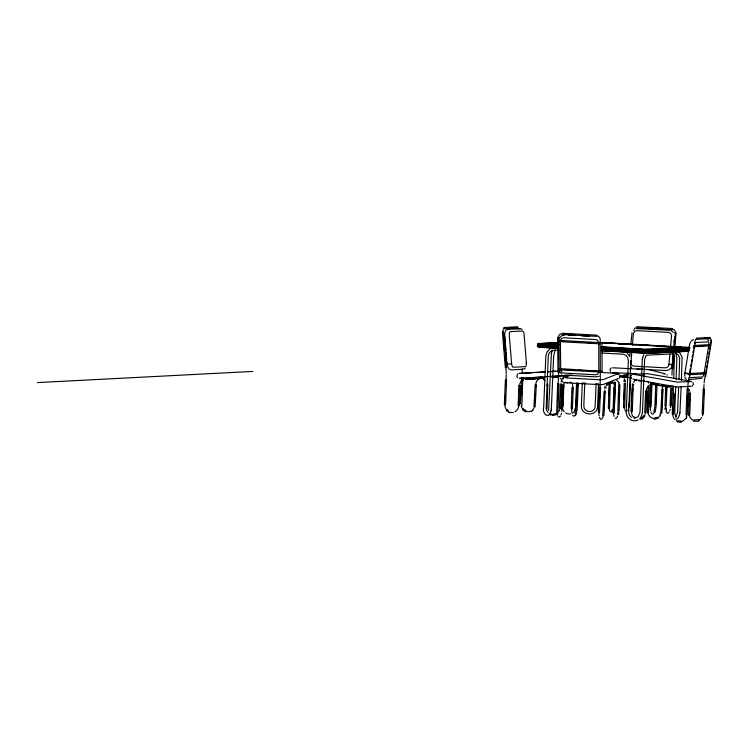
<?xml version="1.0" encoding="UTF-8"?>
<svg xmlns="http://www.w3.org/2000/svg" width="749" height="749" viewBox="0 0 749 749"><rect width="100%" height="100%" fill="white"/><g stroke="black" fill="none" stroke-linecap="round" stroke-linejoin="round"><path stroke-width="1.12" d="M667.368 386.128L667.041 386.905L653.428 384.537L653.465 383.291L653.428 384.537M506.202 374.856L506.193 375.876A76.613 71.333 87 0 1 506.006 379.968L505.772 385.604M710.324 339.849L710.314 340.598M711.541 340.673L711.55 339.728M630.667 377.618L629.591 403.468M561.778 406.267L562.106 398.328M562.34 392.654L562.668 384.705M562.864 394.91L563.051 390.369M563.005 406.248L563.894 384.686M504.349 404.788L505.397 379.93M505.341 395.753L504.966 404.778A7.396 6.881 87 0 0 506.764 410.106M505.575 404.76L506.614 379.996M518.111 405.481L518.954 385.258L519.478 385.276M518.86 402.176L518.72 405.546A7.396 6.881 87 0 1 515.012 411.744M519.282 392.064L519.572 385.323M519.329 405.612L520.181 385.389L518.963 385.267M520.518 403.945L521.604 377.871M521.51 394.882L521.884 385.819M522.83 377.927L521.884 405.733M535.114 384.705L533.971 406.426M535.02 401.389L535.348 393.628M535.629 386.99L535.722 384.771A7.387 6.881 87 0 1 539.43 378.573M536.331 384.836L535.161 406.791M547.079 385.229L547.762 385.211L546.985 408.888M557.593 383.75L556.676 413.542M557.499 400.762L557.827 392.832M558.117 386.044L558.211 383.778A97.642 13.735 -87.3 0 0 558.576 372.796M558.82 383.806L557.902 413.429M559.372 407.802L560.383 383.844M560.467 396.446L560.795 388.45M560.598 407.933L561.6 383.919M561.385 409.469L562.218 389.527M562.321 401.754L561.993 409.506A7.396 2.434 -86.9 0 1 561.834 411.426M562.649 394.002L562.836 389.564A7.387 2.425 -86.9 0 1 562.995 387.654M562.611 409.544L563.445 389.602M571.141 408.879L572.039 387.317M572.039 402.082L571.759 408.888A7.396 2.434 -86.9 0 0 571.927 412.559M572.414 393.01L572.648 385.435A7.378 2.425 -86.9 0 0 572.479 383.675M572.367 408.907L573.266 387.355M576.543 383.02L575.541 406.96L574.539 410.349M577.105 384.181L575.859 410.433M576.973 400.593L577.301 392.588M577.545 386.877L577.956 382.702M578.256 384.658L577.086 410.574M582.329 383.142L581.402 405.209C580.232 416.107 597.749 417.099 597.599 406.098L598.526 384.059M584.782 383.151L583.855 405.162C583.106 413.139 595.24 413.869 595.165 405.827L596.092 383.788M598.329 412.09L599.369 387.261M599.415 400.827L599.752 392.935M599.565 412.119L600.604 387.327M603.947 415.62L605.183 391.596L604.069 391.53L602.739 415.395M603.919 409.553L604.246 401.679M604.583 393.815L604.808 389.995M609.077 382.851L608.347 408.345M609.162 395.481L609.499 387.486M610.295 382.973L609.574 408.242M613.937 387.008L612.972 413.102M613.637 410.031L613.974 401.97M614.358 392.757L614.789 381.981M614.442 404.357L615.36 382.486L614.48 382.439M615.116 389.321L613.89 389.283L615.107 389.302L614.199 413.074M617.85 410.836L618.711 385.089M618.899 400.593L619.226 392.598M619.077 410.911L619.919 384.836M624.722 407.344L625.387 383.516L624.198 383.469L623.505 407.447M624.114 399.226L624.488 390.238M629.544 389.892L629.731 385.379M630.817 360.728L628.673 411.781L629.319 414.993L631.332 417.371M630.986 411.688L631.997 387.654M631.65 410.536L631.931 403.683M632.315 394.545L632.774 385.772M632.212 411.669L633.214 387.729M644.739 412.381L645.666 390.828M645.881 399.966L646.275 390.894M645.966 412.521L646.883 390.959M648.157 386.83L647.314 412.886M648.091 402.84L648.428 394.845M649.374 386.868L648.522 412.633M649.814 406.904L650.815 382.945M650.666 401.211L650.422 406.922A7.396 2.519 -86.8 0 0 650.609 410.592M651.096 390.922L651.433 382.926M651.04 406.932L652.042 382.917M655.768 385.023L654.86 406.585L653.952 411.641M655.572 404.348L655.909 396.408M656.293 387.327L656.452 384.265M656.995 385.098L656.087 406.66L655.085 412.128M661.788 413.691L663.043 389.808L661.938 389.667L660.908 411.547L659.906 414.927M661.564 410.461L661.901 402.4M662.285 393.188L662.687 388.179M664.962 406.005L665.795 386.063M666.086 393.843L666.367 387.196M666.189 406.042L666.975 387.205M670.009 405.686L670.72 388.712M670.861 400.069L670.627 405.724A7.396 2.519 -86.8 0 1 670.458 407.643M671.235 405.761L672.04 386.512M672.246 414.01L673.079 392.298M673.173 389.976L673.323 386.493M673.66 378.367L674.428 357.966L673.042 353.622M673.145 407.353L672.864 414A7.396 6.881 87 0 0 674.662 419.328M673.51 398.487L673.697 394.058A7.387 6.881 87 0 0 671.9 388.731M673.473 413.991L674.306 394.049M675.776 386.568L674.746 410.929C674.54 414.216 676.207 418.223 675.991 416.781M676.066 379.603L676.881 357.91L675.72 353.032M678.66 387.373L677.536 412.325L675.757 416.959M679.006 379.275L679.689 357.891L678.313 355.035L675.804 353.294M681.159 386.278L679.942 412.736M681.403 380.464L682.105 357.385L680.195 353.425L678.603 351.964M686.009 414.703L687.095 388.703M687.048 404.582L687.423 395.528M687.226 414.843L688.322 388.759M689.782 414.955L690.484 392.925L689.258 392.944L688.574 415.208M689.305 406.417L689.642 398.552M702.169 413.869L703.208 389.106M703.114 406.042L702.777 413.935A7.396 6.881 87 0 1 702.468 415.826M703.536 395.893L703.817 389.124A76.613 71.333 87 0 1 703.976 385.033L704.013 384.555M703.386 414L704.434 389.143M607.027 383.881C606.962 385.548 605.894 384.246 606.784 384.125C608.104 386.671 607.935 382.037 606.615 384.602M611.559 382.702L611.39 381.943L611.446 383.085M629.834 355.841L630.227 351.253M630.827 344.381L632.034 332.668M669.878 354.249L668.951 364.389A3.689 3.455 -71.4 0 1 665.159 367.843L634.038 366.121A3.605 3.371 -71.4 0 1 631.004 363.293L631.763 352.199M632.362 345.429L633.345 334.138A3.698 3.464 -71.4 0 1 637.137 330.665L668.361 332.387A3.698 3.464 -71.4 0 1 671.497 336.245L670.589 346.375M551.404 353.706L548.586 410.368M551.339 409.001L553.661 355.906L555.14 349.952M642.314 359.398L639.983 412.437L638.101 416.79L634.066 418.326M671.656 368.62L672.078 364.023M672.49 359.426L672.799 355.981M674.044 342.19L674.25 339.887M671.656 364.95L672.227 364.838L673.248 353.556M673.857 346.834L674.765 336.732M672.48 366.364L672.274 368.667A97.642 14.914 -87.3 0 0 671.928 375.09M674.446 344.512L674.662 342.218M675.177 336.46L675.486 333.015M672.883 368.705L674.231 353.762M674.858 346.862L676.104 333.062M563.417 376.326C564.137 374.453 565.28 377.711 563.566 376.775M526.247 378.273L525.742 378.676L526.294 379.322L542.004 378.46M540.572 378.414L540.638 377.178L540.572 378.414L526.744 379.284C525.892 376.962 527.867 379.471 525.967 379.163M646.406 390.098L646.584 389.003A7.378 6.872 87 0 1 653.446 383.909M689.455 345.308L684.829 373.161A3.689 1.311 -78.7 0 0 684.979 376.26M689.352 374.341L690.269 368.48M690.681 366.364L691.009 364.033M691.439 361.814L691.814 359.529M692.123 357.348L692.572 354.979M692.862 352.891L693.331 350.42M693.602 348.435L694.089 345.869M689.389 377.861L695.259 342.555M689.492 377.168A3.689 1.311 -78.7 0 0 690.091 377.608L702.169 376.99A3.605 1.283 -78.7 0 0 703.873 374.294L708.779 345.429M705.389 372.702L705.184 373.901L689.586 374.725L689.052 374.238L689.492 373.508L705.315 372.684C707.206 374.126 703.311 373.92 705.315 372.684M704.903 376.925L705.286 374.64M705.661 372.365L706.045 370.081M706.429 367.806L706.813 365.531M707.187 363.246L707.571 360.971M707.955 358.687L708.339 356.412M708.713 354.137L709.097 351.852M709.481 349.577L709.865 347.293M710.239 345.017L710.81 341.6M705.511 377.028L711.419 341.694M562.387 387.589L562.714 385.754M563.604 387.72L563.903 386.035M599.837 343.379C599.312 344.896 599.453 341.581 599.846 343.061M599.902 371.541L599.687 372.01L559.119 369.791L558.941 369.191L559.166 368.564L599.912 371.223M617.691 412.718L617.401 414.412M618.908 412.858L618.571 414.759M629.085 407.25L629.422 405.415M551.751 351.899L552.313 350.083M550.131 348.837L547.079 351.815L545.834 355.972L543.69 407.119C541.742 413.738 549.307 420.067 550.992 410.798M642.661 357.591L643.878 354.464M675.86 419.374L678.238 417.876L679.596 414.543M551.395 353.771L551.779 351.758M550.964 410.939L551.348 408.935M561.16 381.962L561.507 380.174M632.165 385.707L632.531 383.797M633.373 385.875L633.71 384.153M642.296 359.464L642.679 357.451M679.577 414.684L679.961 412.671M622.016 376.419L622.662 377.206L623.383 376.101M604.518 388.094L605.014 386.409M605.726 388.31L606.147 386.896M575.138 413.607L575.569 412.119M576.739 412.474L575.691 415.349M562.714 379.247L563.36 378.161M558.829 344.727L541.443 343.744C538.344 342.443 535.46 345.972 540.75 345.149L558.155 346.132M662.097 388.001L662.921 386.109M668.473 386.746L668.305 385.894L667.509 386.072M686.075 418.738L686.899 416.847M537.576 344.765L539.346 343.482M623.486 377.14L622.756 376.026M611.755 410.499L612.298 409.338M627.99 410.19L628.589 408.935M505.135 331.47L506.202 330.009L507.794 329.373L520.031 328.736M562.565 378.863L563.145 377.711M612.841 411.079L612.083 412.006M559.512 337.893L561.778 335.627L564.765 334.962M526.875 378.582L525.985 378.133M526.8 379.256L526.884 378.657M693.892 345.607L694.248 346.684L710.108 345.86L710.558 345.289L710.005 344.643L694.304 345.458M639.843 418.56L641.181 416.856L642.427 412.708L644.561 361.598C643.962 358.949 646.808 354.68 646.321 355.223L673.201 353.828M643.747 415.77L641.331 418.12M644.805 416.416L641.959 419.178M709.5 344.914L710.005 344.643L709.556 345.663M564.924 382.346L564.325 383.104A7.387 2.425 -86.9 0 0 563.763 384.312M599.677 370.802L599.687 372.01L599.734 370.783M671.993 364.37L671.975 365.568M671.198 367.834L668.913 369.931L666.133 370.558L648.456 369.603M525.302 368.218L523.308 369.266L511.108 369.894L508.459 368.667M691.243 340.776L693.415 339.597M517.849 373.863L516.744 376.073L517.568 377.768M521.313 380.118L522.905 378.928M522.175 380.998L523.532 379.996M531.49 411.444L533.082 410.255M668.38 386.868L667.574 386.821M618.758 378.563L620.172 376.934L620.088 375.446M611.353 367.89L610.023 369.369L610.472 371.785M701.747 378.376L689.08 379.565M632.156 374.388L630.63 376.307L631.117 378.254M691.917 386.269L693.443 384.349L692.956 382.411M511.614 363.724L511.773 364.641A3.605 1.311 85.1 0 0 513.252 367.235L525.33 366.617A3.689 1.348 85.1 0 0 526.378 362.881L524.103 334.625A3.698 1.348 85.1 0 0 522.465 331.002L510.341 331.629A3.698 1.348 85.1 0 0 509.301 335.383L511.614 363.724L506.914 364.257L506.858 361.851M638.129 419.833C632.662 423.073 625.696 417.858 626.22 411.819L628.364 360.765L627.709 357.554L625.696 355.176L622.896 354.202L601.953 353.022M555.964 413.532L552.828 414.244M559.082 340.411L558.979 341.619L599.677 343.819L599.649 342.63L559.026 340.392L558.979 341.619M617.064 373.011L616.867 374.079M688.94 351.29L649.233 353.359C651.377 353.388 651.593 349.802 649.392 349.671L689.792 347.573M687.722 350.935L685.232 350.878M571.749 374.809L565.317 377.346A3.698 0.515 0.3 0 0 567.573 378.02L598.947 379.734A3.698 0.524 0.3 0 0 603.666 379.443L617.597 373.957A3.698 0.524 0.3 0 0 615.341 373.283L601.391 372.515M649.233 353.359L650.45 352.891L650.89 351.618L650.478 350.279L649.392 349.671M503.665 336.161L503.721 334.981M541.068 377.945L542.903 377.777M556.544 414.618L552.771 415.48M655.066 384.649L654.495 384.612M657.538 417.259L654.354 417.989M658.071 418.363L654.298 419.225M698.808 419.58L693.995 419.983M699.341 420.685L697.506 421.387L693.649 421.163M599.013 376.204L596.082 376.85L564.531 375.127M687.779 350.935L688.677 350.991M671.647 364.782L672.227 364.529L668.96 364.36L672.227 364.838M632.952 379.078L676.347 386.943L690.644 386.409L689.876 386.081M537.819 344.325L558.239 345.682M537.492 345.242L558.108 346.609M539.748 347.33L537.408 346.207L558.155 347.527M538.756 347.087L537.688 346.6L558.248 347.901M538.344 346.881L558.361 348.191M526.023 362.928L526.322 362.666M630.302 362.413L630.883 362.366M636.584 326.704L672.443 328.53M636.884 327.903L672.256 329.757M636.453 328.614L669.55 330.225M694.248 346.684L694.697 345.654M505.921 364.613L506.446 364.033L505.893 363.387M524.909 378.816L530.18 378.451M689.586 374.725L690.185 374.144L689.642 373.498M635.489 379.556L635.995 380.632L635.03 380.136M681.094 421.004L677.836 420.826M681.347 422.221L677.489 422.005M561.825 333.249L596.813 335.149M561.853 334.466L596.635 336.376M545.422 371.794L519.076 373.451L531.874 372.796M547.716 371.654L558.014 371.008M535.254 372.59L544.205 372.028M547.641 371.813L555.655 371.317M529.693 377.721L519.375 378.376L524 378.142M533.129 377.505L569.792 375.268M526.659 378.048L542.22 377.093M552.519 376.447L569.699 375.371M537.127 378.011L540.609 377.796M552.116 377.224L556.722 376.944A7.378 6.872 87 0 1 558.492 377.299M542.033 377.852L538.662 378.03M526.219 378.273L529.683 378.526M555.468 377.019L551.985 377.206M543.006 377.683L539.523 377.861M504.002 327.51L517.493 326.807M509.676 327.837L515.284 327.547M504.124 328.736L517.568 328.043M558.529 342.508L538.643 343.548L558.66 344.802M540.787 343.566L538.185 343.716L558.501 344.989M543.1 343.445L555.795 342.789M541.574 343.782L537.801 343.988L558.351 345.289M548.502 343.417L555.43 343.061M558.024 343.257L547.8 343.791L558.239 344.381M696.542 338.117L710.043 337.424M704.463 338.323L710.071 338.033A3.698 1.311 -78.7 0 1 710.67 338.492M696.673 339.344L710.108 338.651M698.761 345.832L705.492 345.486M689.08 347.723L648.924 349.68M689.492 347.929L648.812 349.98L601.41 347.405M689.838 348.248L649.037 350.289L601.278 347.705M688.949 348.697L649.196 350.691L602.327 348.154M37.45 382.599L252.937 371.42M689.099 349.156L649.289 351.15L602.243 348.603M689.136 349.633L649.308 351.627L602.205 349.09M689.061 350.111L649.252 352.105L602.205 349.558M688.865 350.541L649.121 352.536L602.243 350.008M688.574 350.916L648.924 352.901L602.327 350.382M688.209 351.187L648.681 353.172L601.278 350.598M527.305 377.964L529.506 377.852M692.975 373.938L689.501 374.116M700.811 373.536L705.399 373.292M670.243 386.297L673.604 386.138M648.765 353.378L649.673 353.322M605.229 391.615L604.715 391.587M662.931 389.808L661.873 389.695M547.716 385.201L546.583 385.229M648.25 349.68L649.299 349.774M648.1 353.369L649.149 353.341M663.586 373.873L665.159 373.779L649.037 369.622L612.757 367.806M648.55 349.774L601.719 347.133M647.276 353.359L648.4 353.331M647.613 349.755L601.559 347.208M647.464 353.313L645.338 353.238M644.309 353.191L645.385 353.285M643.428 327.547L649.214 327.865M656.152 328.249L661.938 328.568M670.037 329.017L672.349 329.139A3.698 3.464 -71.4 0 1 675.486 333.005M569.998 334.297L574.652 334.55M582.778 335L588.592 335.318M568.154 335.149L574.932 335.515M581.72 335.889L589.632 336.32M558.707 340.992L564.802 341.319M572.938 341.769L578.743 342.087M586.87 342.527L591.513 342.78M636.819 368.967L642.642 369.285M564.943 369.491L570.729 369.809M578.846 370.249L583.48 370.502M591.598 370.952L598.545 371.326M636.575 373.779L612.214 372.571L614.526 373.292M622.026 375.595L625.499 375.783M619.685 376.082L627.784 376.532M623.327 377.327L631.426 377.768M567.545 382.898L598.919 384.612A3.698 0.515 0.3 0 0 603.628 384.321L617.569 378.835A3.698 0.515 0.3 0 0 617.719 378.573M601.924 342.49L688.827 347.424M602.074 342.546L688.303 347.836M601.522 342.761L681.571 347.264L644.084 349.203L602.318 346.853M684.549 347.349L689.08 347.611M604.63 343.136L609.265 343.398M618.552 343.913L623.187 344.175M631.313 344.634L635.948 344.896M644.065 345.355L649.87 345.673M657.987 346.132L662.631 346.394M671.909 346.918L676.553 347.18M684.67 347.63L689.295 347.901M558.117 347.087L537.248 345.748L537.745 346.169M539.374 347.264L540.441 347.386L539.654 345.561L540.6 343.697L539.308 345.055L540.113 347.321L541.284 347.442L540.703 345.626L541.443 343.744L540.497 345.617L541.115 347.386L558.67 348.416M601.41 350.775L644.449 353.238M558.923 350.607C554.307 349.343 548.455 350.607 548.277 356.234L546.152 409.038M569.418 382.374L571.74 382.505M582.198 383.085L585.681 383.282M596.138 383.863L598.46 383.994M688.546 347.367L689.604 347.489M626.286 374.491L628.589 374.706M626.183 375.708L627.737 375.858M703.714 373.358L704.107 373.386M656.864 384.509L659.148 384.902M661.423 385.304L667.134 386.297M687.938 380.717L647.726 373.714L633.429 374.257L677.059 382.084L691.355 381.541L689.071 380.913M618.824 373.985L617.036 373.629L619.32 374.088M687.928 347.367L688.153 347.826M619.367 376.382L622.363 377.187M520.63 328.774L522.184 329.466M563.285 376.644A7.396 2.687 -86.8 0 1 563.997 376.354L564.68 376.569M636.481 380.445L636.304 380.389A7.378 2.678 -86.8 0 0 633.617 382.43M563.997 376.354L564.877 376.644M668.904 386.643L670.524 387.476M541.864 378.432L541.649 377.393L542.604 377.796M549.757 413.176L551.255 413.935M549.045 414.188L550.805 415.086M526.154 410.78L523.392 408.86M525.695 411.922L522.456 409.675M509.535 412.765L506.287 410.508M670.889 330.496L673.491 332.359M686.309 379.228L684.876 377.393M561.806 374.2L559.7 371.888M616.614 379.799L619.245 382.87M627.138 353.144L629.928 356.449M633.869 416.603L635.124 417.755M543.643 379.481L544.907 380.632M507.232 409.703L508.496 410.855M630.602 366.748L631.688 367.759M707.786 339.7L708.545 340.673M565.074 382.318L565.954 382.767L565.729 382.346M537.96 346.572L537.539 345.72M666.853 374.622L667.2 375.155M655.309 383.816L654.682 383.497L654.242 384.228M618.693 383.142L619.311 384.958M648.194 381.672L648.559 383.179M666.676 411.004L666.198 407.915M507.045 364.126L507.195 365.035A3.605 1.311 85.1 0 0 507.401 365.896M598.62 342.396A3.698 3.436 65.4 0 0 595.249 339.503L563.885 337.79A3.698 3.436 65.4 0 0 560.421 341.254L560.692 370.193A3.689 3.427 65.4 0 0 564.063 373.058L595.324 374.772A3.605 3.352 65.4 0 0 598.601 372.319M665.159 409.825L664.962 407.943M560.57 369.238L560.692 370.193M625.2 380.118L625.387 381.924M623.983 380.22L624.16 381.953M505.931 350.513L504.723 335.777A3.698 1.348 85.1 0 1 505.135 332.556M506.118 352.788L506.67 359.586M504.564 335.739L506.895 364.201M503.628 331.835L506.558 367.647M503.487 337.659L503.871 342.274M504.246 346.899L504.62 351.524M505.004 356.14L505.472 361.917M505.669 364.229L505.95 367.703A76.613 71.333 87 0 1 506.202 373.835M502.41 331.919L505.341 367.75M547.622 383.516L547.716 384.696M559.016 337.359L559.194 372.805M558.52 360.203L558.398 337.322A3.698 3.436 65.4 0 1 560.964 333.932M557.79 337.322L557.968 372.777M602.018 342.845L602.074 371.335M598.741 343.342L598.797 371.41M614.498 389.302L614.498 387.739A7.396 2.434 -86.9 0 0 614.33 385.978M613.824 404.32A7.396 2.519 -86.8 0 1 613.665 406.239M611.661 411.566A7.396 2.519 -86.8 0 1 608.965 408.289M628.973 403.43A7.396 2.519 -86.8 0 1 628.814 405.34M626.81 410.667A7.396 2.519 -86.8 0 1 624.919 410.04M624.451 408.898A7.396 2.519 -86.8 0 1 624.114 407.4M670.13 409.441A7.396 2.519 -86.8 0 1 669.662 410.986M669.091 412.193A7.396 2.519 -86.8 0 1 666.095 411.201M665.58 407.933A7.396 2.519 -86.8 0 1 665.571 406.024M654.514 411.884A7.396 2.519 -86.8 0 1 651.995 413.935M651.424 413.233A7.396 2.519 -86.8 0 1 650.947 412.09M623.205 376.822A7.396 2.519 -86.8 0 1 623.777 377.524M624.254 378.666A7.396 2.519 -86.8 0 1 624.591 380.174M626.239 375.099A101.92 95.778 86.6 0 1 623.926 374.818M633.851 330.702A3.698 3.464 -71.4 0 1 634.057 329.757M634.478 328.895A3.698 3.464 -71.4 0 1 635.864 327.622M654.326 418.607A7.396 6.881 87 0 1 647.913 412.765M660.44 415.255A7.396 6.881 87 0 1 657.809 417.811M693.827 420.573A7.396 6.881 87 0 1 689.183 415.086M701.701 417.567A7.396 6.881 87 0 1 699.07 420.133M677.658 421.415A7.396 6.881 87 0 1 676.038 420.582M686.618 414.768A7.396 6.881 87 0 1 686.309 416.669M685.541 418.41A7.396 6.881 87 0 1 681.225 421.612M687.713 388.731A97.642 96.031 80.9 0 1 688.78 377.758M633.392 417.006A7.396 6.881 87 0 1 631.594 411.678M645.357 412.456A7.396 6.881 87 0 1 644.28 416.088M641.65 418.654A7.396 6.881 87 0 1 639.955 419.29M704.135 383.001A76.613 71.333 87 0 1 704.743 377.927M689.136 389.536A7.396 6.881 87 0 1 689.745 391.353M641.856 380.885A101.92 37.001 -86.8 0 1 638.26 380.838M694.66 342.433A3.698 1.311 -78.7 0 1 695.849 339.26M696.233 338.876A3.698 1.311 -78.7 0 1 696.607 338.735M694.791 343.622A3.698 1.311 -78.7 0 1 695.924 342.499L708.039 341.872A3.698 1.311 -78.7 0 1 708.891 344.493M689.455 345.298A3.698 1.311 -78.7 0 1 691.037 341.741M552.799 414.862A7.396 6.881 87 0 1 551.03 414.515M548.025 412.427A7.396 6.881 87 0 1 546.386 409.02M559.98 407.868A7.396 6.881 87 0 1 558.913 411.51M513.327 412.39A7.396 6.881 87 0 1 509.76 412.193M531.172 410.911A7.396 6.881 87 0 1 525.929 411.351M522.924 409.272A7.396 6.881 87 0 1 521.285 405.855M534.571 406.604A7.396 6.881 87 0 1 532.651 409.815M570.747 413.869A7.396 6.881 87 0 1 565.561 412.839M564.184 411.585A7.396 6.881 87 0 1 563.154 410.003M575.073 410.667A7.396 6.881 87 0 1 572.442 413.233M519.825 383.769A7.396 6.881 87 0 1 521.744 380.558M542.379 378.151A7.396 6.881 87 0 1 544.008 378.975M567.536 377.131A101.92 37.001 -86.8 0 1 565.757 376.859M560.121 378.123A7.378 6.872 87 0 1 561.488 379.378M562.518 380.96A7.378 6.872 87 0 1 563.126 382.776M522.175 368.695A97.642 96.031 80.9 0 1 522.306 373.302M503.019 331.882A3.698 1.348 85.1 0 1 503.197 329.251M503.721 328.268A3.698 1.348 85.1 0 1 504.068 328.128M517.531 327.425A3.698 1.348 85.1 0 1 518.242 327.893M518.57 328.465A3.698 1.348 85.1 0 1 518.851 329.214M508.337 367.525A3.605 1.311 85.1 0 1 507.672 366.626M618.468 410.873A7.396 2.434 -86.9 0 1 618.299 412.793M617.532 416.135A7.396 2.434 -86.9 0 1 615.098 418.195M614.077 416.36A7.396 2.434 -86.9 0 1 613.59 413.083M603.348 415.508A7.396 2.434 -86.9 0 1 599.443 417.277M599.116 415.77A7.396 2.434 -86.9 0 1 598.947 412.1M561.516 413.223A7.396 2.434 -86.9 0 1 561.067 414.768M560.505 415.976A7.396 2.434 -86.9 0 1 558.071 416.135M557.612 414.993A7.396 2.434 -86.9 0 1 557.293 413.485M576.468 410.499A7.396 2.434 -86.9 0 1 576.15 412.296M575.148 415.058A7.396 2.434 -86.9 0 1 572.704 415.208M599.986 387.299A76.613 25.176 -86.9 0 0 600.164 383.207L600.192 382.187A76.613 25.176 -86.9 0 0 600.295 375.071L600.221 339.597A3.698 3.436 65.4 0 0 596.728 335.758M606.128 385.445A7.396 2.434 -86.9 0 1 606.756 384.668L612.373 382.421A7.396 2.434 -86.9 0 1 614.011 384.471M567.536 382.898A3.698 0.524 0.2 0 1 565.092 382.355M601.85 371.064A2.472 0.487 6.2 0 1 600.071 371.57M559.531 368.957A2.462 0.496 6.9 0 1 559.185 368.808M556.498 376.953C556.872 378.816 557.097 375.071 556.498 376.953M675.757 332.949L674.933 332.959L675.757 332.949M689.342 374.069L689.239 375.006C688.078 371.766 679.736 373.189 689.342 374.051M539.093 377.665C539.654 380.015 540.89 376.148 539.093 377.665M554.812 376.831C555.374 379.181 556.647 375.315 554.812 376.831M611.821 382.233C612.41 384.621 613.628 380.67 611.821 382.233M558.286 337.228L558.96 337.284L558.286 337.228"/></g></svg>
